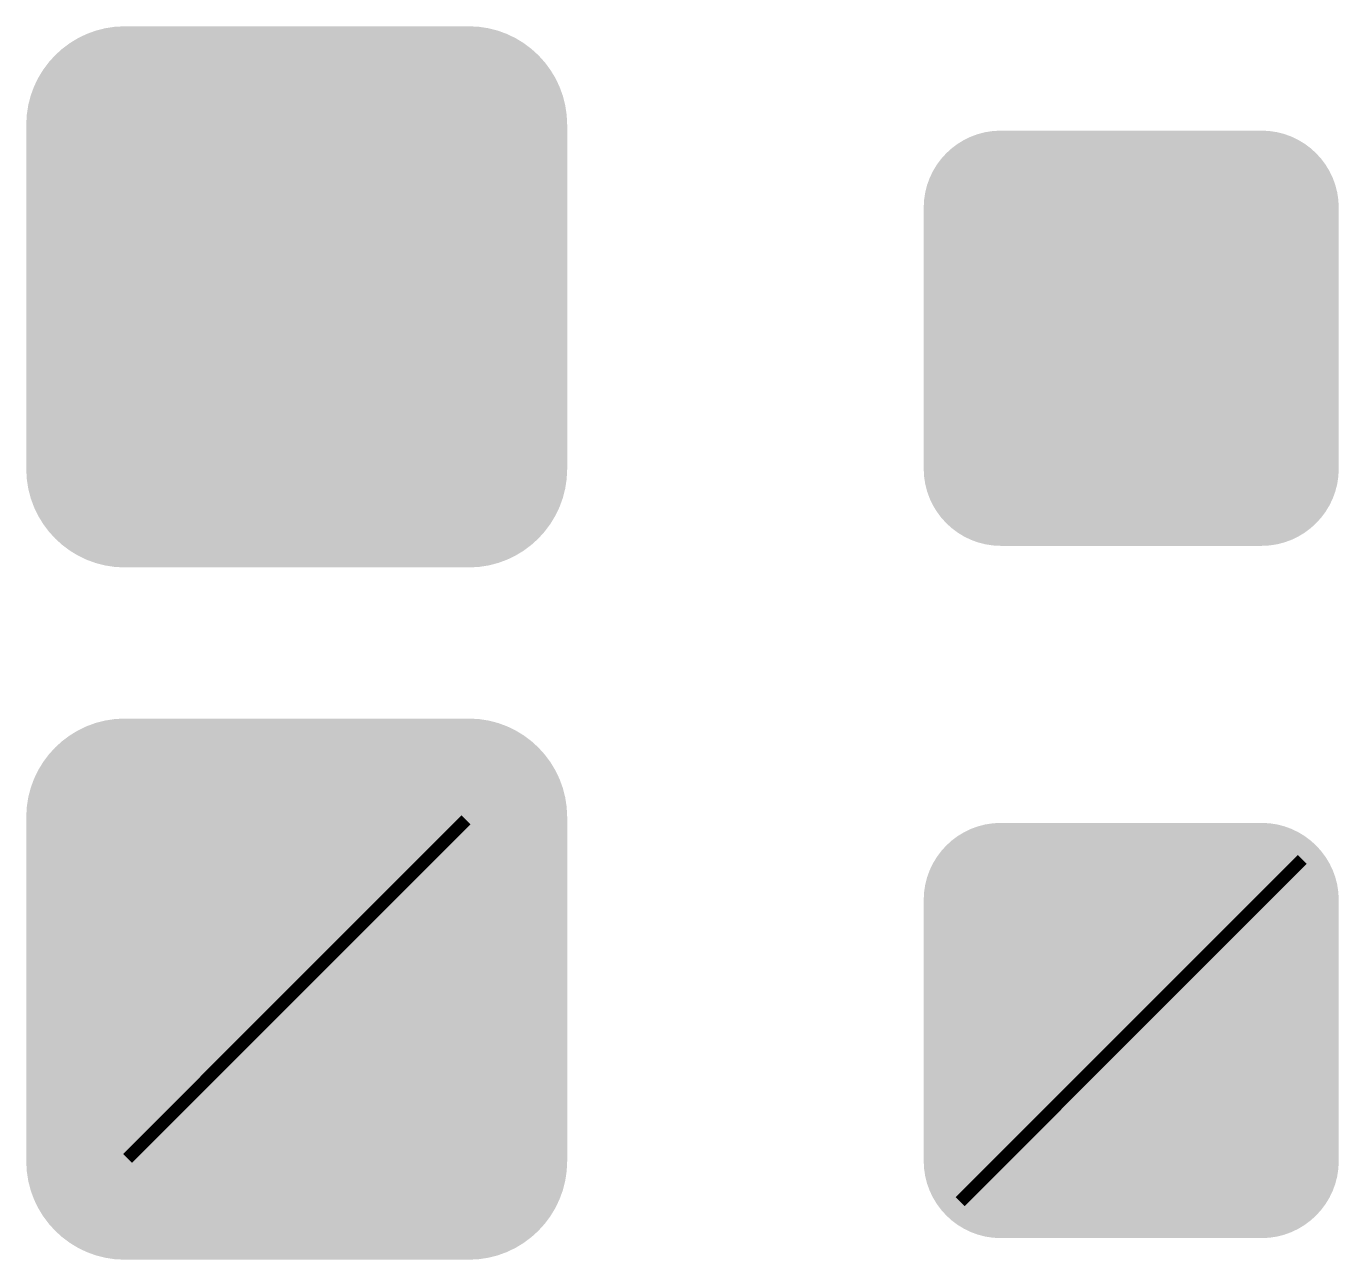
# Model space of a CAD drawing. Header units: millimetres. Extents: x 5277 to 6029, y 2052 to 2709.
# Drawn here: x 5328.73 to 5349.6, y 2623.63 to 2643.23 of the extents above; entities that cross this region are included whole.
import ezdxf

# ---------------------------------------------------------------- set-up
doc = ezdxf.new("R2010")
doc.units = ezdxf.units.MM
doc.layers.add('Culture', color=7, linetype='CONTINUOUS', true_color=0x000000)
doc.layers.add('Sport', color=7, linetype='CONTINUOUS', true_color=0x000000)

# ---------------------------------------------------------------- blocks, each defined once
blk = doc.blocks.new('602010202_рек_фз')
at = {"layer": 'Culture', "linetype": 'Continuous'}
h = blk.add_hatch(color=256, dxfattribs=at)
edge = h.paths.add_edge_path()
edge.add_spline(control_points=[(-0.266, -0.339), (-0.266, 0.523), (0.438, 1.227), (1.3, 1.227)], knot_values=[-1, -1, -1, -1, 0, 0, 0, 0], degree=3, periodic=0)
edge.add_line((1.3, 1.227), (6.769, 1.227))
edge.add_spline(control_points=[(6.769, 1.227), (7.632, 1.227), (8.333, 0.523), (8.333, -0.339)], knot_values=[-1, -1, -1, -1, 0, 0, 0, 0], degree=3, periodic=0)
edge.add_line((8.333, -0.339), (8.333, -5.806))
edge.add_spline(control_points=[(8.333, -5.806), (8.333, -6.669), (7.632, -7.372), (6.769, -7.372)], knot_values=[-1, -1, -1, -1, 0, 0, 0, 0], degree=3, periodic=0)
edge.add_line((6.769, -7.372), (1.3, -7.372))
edge.add_spline(control_points=[(1.3, -7.372), (0.438, -7.372), (-0.266, -6.669), (-0.266, -5.806)], knot_values=[-1, -1, -1, -1, 0, 0, 0, 0], degree=3, periodic=0)
edge.add_line((-0.266, -5.806), (-0.266, -0.339))
edge = h.paths.add_edge_path(flags=16)
edge.add_spline(control_points=[(0.047, -5.806), (0.047, -6.5), (0.606, -7.059), (1.3, -7.059)], knot_values=[-1, -1, -1, -1, 0, 0, 0, 0], degree=3, periodic=0)
edge.add_line((1.3, -7.059), (6.769, -7.059))
edge.add_spline(control_points=[(6.769, -7.059), (7.463, -7.059), (8.022, -6.5), (8.022, -5.806)], knot_values=[-1, -1, -1, -1, 0, 0, 0, 0], degree=3, periodic=0)
edge.add_line((8.022, -5.806), (8.022, -0.339))
edge.add_spline(control_points=[(8.022, -0.339), (8.022, 0.355), (7.463, 0.914), (6.769, 0.914)], knot_values=[-1, -1, -1, -1, 0, 0, 0, 0], degree=3, periodic=0)
edge.add_line((6.769, 0.914), (1.3, 0.914))
edge.add_spline(control_points=[(1.3, 0.914), (0.606, 0.914), (0.047, 0.355), (0.047, -0.339)], knot_values=[-1, -1, -1, -1, 0, 0, 0, 0], degree=3, periodic=0)
edge.add_line((0.047, -0.339), (0.047, -5.806))
at = {"layer": 'Culture', "linetype": 'Continuous', "true_color": 0xffff00}
h = blk.add_hatch(color=2, dxfattribs=at)
edge = h.paths.add_edge_path()
edge.add_spline(control_points=[(0.047, -5.806), (0.047, -6.5), (0.606, -7.059), (1.3, -7.059)], knot_values=[-1, -1, -1, -1, 0, 0, 0, 0], degree=3, periodic=0)
edge.add_line((1.3, -7.059), (6.769, -7.059))
edge.add_spline(control_points=[(6.769, -7.059), (7.463, -7.059), (8.022, -6.5), (8.022, -5.806)], knot_values=[-1, -1, -1, -1, 0, 0, 0, 0], degree=3, periodic=0)
edge.add_line((8.022, -5.806), (8.022, -0.339))
edge.add_spline(control_points=[(8.022, -0.339), (8.022, 0.355), (7.463, 0.914), (6.769, 0.914)], knot_values=[-1, -1, -1, -1, 0, 0, 0, 0], degree=3, periodic=0)
edge.add_line((6.769, 0.914), (1.3, 0.914))
edge.add_spline(control_points=[(1.3, 0.914), (0.606, 0.914), (0.047, 0.355), (0.047, -0.339)], knot_values=[-1, -1, -1, -1, 0, 0, 0, 0], degree=3, periodic=0)
edge.add_line((0.047, -0.339), (0.047, -5.806))
at = {"layer": 'Culture', "linetype": 'Continuous'}
h = blk.add_hatch(color=256, dxfattribs=at)
edge = h.paths.add_edge_path()
edge.add_line((0.252, -0.679), (0.252, -5.464))
edge.add_spline(control_points=[(0.252, -5.464), (0.252, -6.23), (0.877, -6.854), (1.642, -6.854)], knot_values=[0, 0, 0, 0, 1, 1, 1, 1], degree=3, periodic=0)
edge.add_line((1.642, -6.854), (6.427, -6.854))
edge.add_spline(control_points=[(6.427, -6.854), (7.193, -6.854), (7.815, -6.23), (7.815, -5.464)], knot_values=[0, 0, 0, 0, 1, 1, 1, 1], degree=3, periodic=0)
edge.add_line((7.815, -5.464), (7.815, -0.679))
edge.add_spline(control_points=[(7.815, -0.679), (7.815, 0.086), (7.193, 0.709), (6.427, 0.709)], knot_values=[0, 0, 0, 0, 1, 1, 1, 1], degree=3, periodic=0)
edge.add_line((6.427, 0.709), (1.642, 0.709))
edge.add_spline(control_points=[(1.642, 0.709), (0.877, 0.709), (0.252, 0.086), (0.252, -0.679)], knot_values=[0, 0, 0, 0, 1, 1, 1, 1], degree=3, periodic=0)
edge = h.paths.add_edge_path(flags=16)
edge.add_line((0.565, -0.679), (0.565, -5.464))
edge.add_spline(control_points=[(0.565, -5.464), (0.565, -6.06), (1.046, -6.541), (1.642, -6.541)], knot_values=[-1, -1, -1, -1, 0, 0, 0, 0], degree=3, periodic=0)
edge.add_line((1.642, -6.541), (6.427, -6.541))
edge.add_spline(control_points=[(6.427, -6.541), (7.024, -6.541), (7.502, -6.06), (7.502, -5.464)], knot_values=[-1, -1, -1, -1, 0, 0, 0, 0], degree=3, periodic=0)
edge.add_line((7.502, -5.464), (7.502, -0.679))
edge.add_spline(control_points=[(7.502, -0.679), (7.502, -0.083), (7.024, 0.396), (6.427, 0.396)], knot_values=[-1, -1, -1, -1, 0, 0, 0, 0], degree=3, periodic=0)
edge.add_line((6.427, 0.396), (1.642, 0.396))
edge.add_spline(control_points=[(1.642, 0.396), (1.046, 0.396), (0.565, -0.083), (0.565, -0.679)], knot_values=[-1, -1, -1, -1, 0, 0, 0, 0], degree=3, periodic=0)
h = blk.add_hatch(color=256, dxfattribs=at)
edge = h.paths.add_edge_path()
edge.add_line((0.77, -1.021), (0.77, -5.124))
edge.add_spline(control_points=[(0.77, -5.124), (0.77, -5.792), (1.314, -6.336), (1.982, -6.336)], knot_values=[0, 0, 0, 0, 1, 1, 1, 1], degree=3, periodic=0)
edge.add_line((1.982, -6.336), (6.085, -6.336))
edge.add_spline(control_points=[(6.085, -6.336), (6.753, -6.336), (7.297, -5.792), (7.297, -5.124)], knot_values=[0, 0, 0, 0, 1, 1, 1, 1], degree=3, periodic=0)
edge.add_line((7.297, -5.124), (7.297, -1.021))
edge.add_spline(control_points=[(7.297, -1.021), (7.297, -0.353), (6.753, 0.191), (6.085, 0.191)], knot_values=[0, 0, 0, 0, 1, 1, 1, 1], degree=3, periodic=0)
edge.add_line((6.085, 0.191), (1.982, 0.191))
edge.add_spline(control_points=[(1.982, 0.191), (1.314, 0.191), (0.77, -0.353), (0.77, -1.021)], knot_values=[0, 0, 0, 0, 1, 1, 1, 1], degree=3, periodic=0)
edge = h.paths.add_edge_path(flags=16)
edge.add_line((1.081, -1.021), (1.081, -5.124))
edge.add_spline(control_points=[(1.081, -5.124), (1.081, -5.624), (1.482, -6.025), (1.982, -6.025)], knot_values=[-1, -1, -1, -1, 0, 0, 0, 0], degree=3, periodic=0)
edge.add_line((1.982, -6.025), (6.085, -6.025))
edge.add_spline(control_points=[(6.085, -6.025), (6.585, -6.025), (6.986, -5.624), (6.986, -5.124)], knot_values=[-1, -1, -1, -1, 0, 0, 0, 0], degree=3, periodic=0)
edge.add_line((6.986, -5.124), (6.986, -1.021))
edge.add_spline(control_points=[(6.986, -1.021), (6.986, -0.521), (6.585, -0.12), (6.085, -0.12)], knot_values=[-1, -1, -1, -1, 0, 0, 0, 0], degree=3, periodic=0)
edge.add_line((6.085, -0.12), (1.982, -0.12))
edge.add_spline(control_points=[(1.982, -0.12), (1.482, -0.12), (1.081, -0.521), (1.081, -1.021)], knot_values=[-1, -1, -1, -1, 0, 0, 0, 0], degree=3, periodic=0)
h = blk.add_hatch(color=256, dxfattribs=at)
h.paths.add_polyline_path([(1.829, -1.125), (1.998, -0.955), (2.405, -0.786), (2.642, -0.786), (2.879, -0.786), (3.286, -0.955), (3.455, -1.125), (3.625, -1.295), (3.794, -1.701), (3.794, -1.938), (3.794, -2.175), (3.625, -2.582), (3.455, -2.751), (3.286, -2.921), (2.879, -3.091), (2.642, -3.091), (2.591, -3.091), (2.485, -3.08), (2.431, -3.069), (2.766, -3.521), (2.817, -3.382), (3.014, -3.244), (3.16, -3.244), (4.677, -3.244), (4.753, -3.244), (4.886, -3.293), (4.943, -3.342), (5, -3.391), (5.071, -3.514), (5.085, -3.586), (5.567, -3.069), (5.512, -3.08), (5.406, -3.091), (5.355, -3.091), (5.118, -3.091), (4.711, -2.921), (4.542, -2.751), (4.372, -2.582), (4.203, -2.175), (4.203, -1.938), (4.203, -1.701), (4.372, -1.295), (4.542, -1.125), (4.711, -0.955), (5.118, -0.786), (5.355, -0.786), (5.592, -0.786), (5.999, -0.955), (6.168, -1.125), (6.338, -1.295), (6.507, -1.701), (6.507, -1.938), (6.507, -2.124), (6.387, -2.474), (6.267, -2.638), (5.093, -3.958), (5.093, -3.98), (5.785, -3.98), (5.785, -3.827), (6.238, -3.827), (6.238, -4.914), (5.785, -4.914), (5.785, -4.71), (5.093, -4.71), (5.093, -5.184), (5.093, -5.268), (5.031, -5.412), (4.969, -5.472), (4.907, -5.532), (4.761, -5.592), (4.677, -5.592), (3.16, -5.592), (3.076, -5.592), (2.93, -5.532), (2.868, -5.472), (2.806, -5.412), (2.744, -5.268), (2.744, -5.184), (2.744, -3.973), (1.73, -2.638), (1.61, -2.474), (1.49, -2.124), (1.49, -1.938), (1.49, -1.701), (1.659, -1.295)])
h.paths.add_polyline_path([(5.953, -1.344), (5.829, -1.222), (5.53, -1.1), (5.355, -1.1), (5.18, -1.1), (4.881, -1.222), (4.757, -1.344), (4.633, -1.466), (4.509, -1.763), (4.509, -1.938), (4.509, -2.113), (4.633, -2.412), (4.757, -2.536), (4.881, -2.66), (5.18, -2.784), (5.355, -2.784), (5.53, -2.784), (5.829, -2.66), (5.953, -2.536), (6.077, -2.412), (6.201, -2.113), (6.201, -1.938), (6.201, -1.763), (6.077, -1.466)], flags=16)
h.paths.add_polyline_path([(3.24, -1.344), (3.116, -1.222), (2.817, -1.1), (2.642, -1.1), (2.467, -1.1), (2.168, -1.222), (2.044, -1.344), (1.92, -1.466), (1.796, -1.763), (1.796, -1.938), (1.796, -2.113), (1.92, -2.412), (2.044, -2.536), (2.168, -2.66), (2.467, -2.784), (2.642, -2.784), (2.817, -2.784), (3.116, -2.66), (3.24, -2.536), (3.364, -2.412), (3.488, -2.113), (3.488, -1.938), (3.488, -1.763), (3.364, -1.466)], flags=16)
blk = doc.blocks.new('602010202_ликв_фз')
at = {"layer": 'Culture', "linetype": 'Continuous'}
h = blk.add_hatch(color=256, dxfattribs=at)
edge = h.paths.add_edge_path()
edge.add_spline(control_points=[(-0.266, -0.339), (-0.266, 0.523), (0.438, 1.227), (1.3, 1.227)], knot_values=[-1, -1, -1, -1, 0, 0, 0, 0], degree=3, periodic=0)
edge.add_line((1.3, 1.227), (6.769, 1.227))
edge.add_spline(control_points=[(6.769, 1.227), (7.632, 1.227), (8.333, 0.523), (8.333, -0.339)], knot_values=[-1, -1, -1, -1, 0, 0, 0, 0], degree=3, periodic=0)
edge.add_line((8.333, -0.339), (8.333, -5.806))
edge.add_spline(control_points=[(8.333, -5.806), (8.333, -6.669), (7.632, -7.372), (6.769, -7.372)], knot_values=[-1, -1, -1, -1, 0, 0, 0, 0], degree=3, periodic=0)
edge.add_line((6.769, -7.372), (1.3, -7.372))
edge.add_spline(control_points=[(1.3, -7.372), (0.438, -7.372), (-0.266, -6.669), (-0.266, -5.806)], knot_values=[-1, -1, -1, -1, 0, 0, 0, 0], degree=3, periodic=0)
edge.add_line((-0.266, -5.806), (-0.266, -0.339))
edge = h.paths.add_edge_path(flags=16)
edge.add_spline(control_points=[(0.047, -5.806), (0.047, -6.5), (0.606, -7.059), (1.3, -7.059)], knot_values=[-1, -1, -1, -1, 0, 0, 0, 0], degree=3, periodic=0)
edge.add_line((1.3, -7.059), (6.769, -7.059))
edge.add_spline(control_points=[(6.769, -7.059), (7.463, -7.059), (8.022, -6.5), (8.022, -5.806)], knot_values=[-1, -1, -1, -1, 0, 0, 0, 0], degree=3, periodic=0)
edge.add_line((8.022, -5.806), (8.022, -0.339))
edge.add_spline(control_points=[(8.022, -0.339), (8.022, 0.355), (7.463, 0.914), (6.769, 0.914)], knot_values=[-1, -1, -1, -1, 0, 0, 0, 0], degree=3, periodic=0)
edge.add_line((6.769, 0.914), (1.3, 0.914))
edge.add_spline(control_points=[(1.3, 0.914), (0.606, 0.914), (0.047, 0.355), (0.047, -0.339)], knot_values=[-1, -1, -1, -1, 0, 0, 0, 0], degree=3, periodic=0)
edge.add_line((0.047, -0.339), (0.047, -5.806))
at = {"layer": 'Culture', "linetype": 'Continuous', "true_color": 0xffffff}
h = blk.add_hatch(color=7, dxfattribs=at)
edge = h.paths.add_edge_path()
edge.add_spline(control_points=[(0.047, -5.806), (0.047, -6.5), (0.606, -7.059), (1.3, -7.059)], knot_values=[-1, -1, -1, -1, 0, 0, 0, 0], degree=3, periodic=0)
edge.add_line((1.3, -7.059), (6.769, -7.059))
edge.add_spline(control_points=[(6.769, -7.059), (7.463, -7.059), (8.022, -6.5), (8.022, -5.806)], knot_values=[-1, -1, -1, -1, 0, 0, 0, 0], degree=3, periodic=0)
edge.add_line((8.022, -5.806), (8.022, -0.339))
edge.add_spline(control_points=[(8.022, -0.339), (8.022, 0.355), (7.463, 0.914), (6.769, 0.914)], knot_values=[-1, -1, -1, -1, 0, 0, 0, 0], degree=3, periodic=0)
edge.add_line((6.769, 0.914), (1.3, 0.914))
edge.add_spline(control_points=[(1.3, 0.914), (0.606, 0.914), (0.047, 0.355), (0.047, -0.339)], knot_values=[-1, -1, -1, -1, 0, 0, 0, 0], degree=3, periodic=0)
edge.add_line((0.047, -0.339), (0.047, -5.806))
at = {"layer": 'Culture', "linetype": 'Continuous'}
h = blk.add_hatch(color=256, dxfattribs=at)
edge = h.paths.add_edge_path()
edge.add_line((0.252, -0.679), (0.252, -5.464))
edge.add_spline(control_points=[(0.252, -5.464), (0.252, -6.23), (0.877, -6.854), (1.642, -6.854)], knot_values=[0, 0, 0, 0, 1, 1, 1, 1], degree=3, periodic=0)
edge.add_line((1.642, -6.854), (6.427, -6.854))
edge.add_spline(control_points=[(6.427, -6.854), (7.193, -6.854), (7.815, -6.23), (7.815, -5.464)], knot_values=[0, 0, 0, 0, 1, 1, 1, 1], degree=3, periodic=0)
edge.add_line((7.815, -5.464), (7.815, -0.679))
edge.add_spline(control_points=[(7.815, -0.679), (7.815, 0.086), (7.193, 0.709), (6.427, 0.709)], knot_values=[0, 0, 0, 0, 1, 1, 1, 1], degree=3, periodic=0)
edge.add_line((6.427, 0.709), (1.642, 0.709))
edge.add_spline(control_points=[(1.642, 0.709), (0.877, 0.709), (0.252, 0.086), (0.252, -0.679)], knot_values=[0, 0, 0, 0, 1, 1, 1, 1], degree=3, periodic=0)
edge = h.paths.add_edge_path(flags=16)
edge.add_line((0.565, -0.679), (0.565, -5.464))
edge.add_spline(control_points=[(0.565, -5.464), (0.565, -6.06), (1.046, -6.541), (1.642, -6.541)], knot_values=[-1, -1, -1, -1, 0, 0, 0, 0], degree=3, periodic=0)
edge.add_line((1.642, -6.541), (6.427, -6.541))
edge.add_spline(control_points=[(6.427, -6.541), (7.024, -6.541), (7.502, -6.06), (7.502, -5.464)], knot_values=[-1, -1, -1, -1, 0, 0, 0, 0], degree=3, periodic=0)
edge.add_line((7.502, -5.464), (7.502, -0.679))
edge.add_spline(control_points=[(7.502, -0.679), (7.502, -0.083), (7.024, 0.396), (6.427, 0.396)], knot_values=[-1, -1, -1, -1, 0, 0, 0, 0], degree=3, periodic=0)
edge.add_line((6.427, 0.396), (1.642, 0.396))
edge.add_spline(control_points=[(1.642, 0.396), (1.046, 0.396), (0.565, -0.083), (0.565, -0.679)], knot_values=[-1, -1, -1, -1, 0, 0, 0, 0], degree=3, periodic=0)
h = blk.add_hatch(color=256, dxfattribs=at)
edge = h.paths.add_edge_path()
edge.add_line((0.77, -1.021), (0.77, -5.124))
edge.add_spline(control_points=[(0.77, -5.124), (0.77, -5.792), (1.314, -6.336), (1.982, -6.336)], knot_values=[0, 0, 0, 0, 1, 1, 1, 1], degree=3, periodic=0)
edge.add_line((1.982, -6.336), (6.085, -6.336))
edge.add_spline(control_points=[(6.085, -6.336), (6.753, -6.336), (7.297, -5.792), (7.297, -5.124)], knot_values=[0, 0, 0, 0, 1, 1, 1, 1], degree=3, periodic=0)
edge.add_line((7.297, -5.124), (7.297, -1.021))
edge.add_spline(control_points=[(7.297, -1.021), (7.297, -0.353), (6.753, 0.191), (6.085, 0.191)], knot_values=[0, 0, 0, 0, 1, 1, 1, 1], degree=3, periodic=0)
edge.add_line((6.085, 0.191), (1.982, 0.191))
edge.add_spline(control_points=[(1.982, 0.191), (1.314, 0.191), (0.77, -0.353), (0.77, -1.021)], knot_values=[0, 0, 0, 0, 1, 1, 1, 1], degree=3, periodic=0)
edge = h.paths.add_edge_path(flags=16)
edge.add_line((1.081, -1.021), (1.081, -5.124))
edge.add_spline(control_points=[(1.081, -5.124), (1.081, -5.624), (1.482, -6.025), (1.982, -6.025)], knot_values=[-1, -1, -1, -1, 0, 0, 0, 0], degree=3, periodic=0)
edge.add_line((1.982, -6.025), (6.085, -6.025))
edge.add_spline(control_points=[(6.085, -6.025), (6.585, -6.025), (6.986, -5.624), (6.986, -5.124)], knot_values=[-1, -1, -1, -1, 0, 0, 0, 0], degree=3, periodic=0)
edge.add_line((6.986, -5.124), (6.986, -1.021))
edge.add_spline(control_points=[(6.986, -1.021), (6.986, -0.521), (6.585, -0.12), (6.085, -0.12)], knot_values=[-1, -1, -1, -1, 0, 0, 0, 0], degree=3, periodic=0)
edge.add_line((6.085, -0.12), (1.982, -0.12))
edge.add_spline(control_points=[(1.982, -0.12), (1.482, -0.12), (1.081, -0.521), (1.081, -1.021)], knot_values=[-1, -1, -1, -1, 0, 0, 0, 0], degree=3, periodic=0)
h = blk.add_hatch(color=256, dxfattribs=at)
h.paths.add_polyline_path([(1.829, -1.125), (1.998, -0.955), (2.405, -0.786), (2.642, -0.786), (2.879, -0.786), (3.286, -0.955), (3.455, -1.125), (3.625, -1.295), (3.794, -1.701), (3.794, -1.938), (3.794, -2.175), (3.625, -2.582), (3.455, -2.751), (3.286, -2.921), (2.879, -3.091), (2.642, -3.091), (2.591, -3.091), (2.485, -3.08), (2.431, -3.069), (2.766, -3.521), (2.817, -3.382), (3.014, -3.244), (3.16, -3.244), (4.677, -3.244), (4.753, -3.244), (4.886, -3.293), (4.943, -3.342), (5, -3.391), (5.071, -3.514), (5.085, -3.586), (5.567, -3.069), (5.512, -3.08), (5.406, -3.091), (5.355, -3.091), (5.118, -3.091), (4.711, -2.921), (4.542, -2.751), (4.372, -2.582), (4.203, -2.175), (4.203, -1.938), (4.203, -1.701), (4.372, -1.295), (4.542, -1.125), (4.711, -0.955), (5.118, -0.786), (5.355, -0.786), (5.592, -0.786), (5.999, -0.955), (6.168, -1.125), (6.338, -1.295), (6.507, -1.701), (6.507, -1.938), (6.507, -2.124), (6.387, -2.474), (6.267, -2.638), (5.093, -3.958), (5.093, -3.98), (5.785, -3.98), (5.785, -3.827), (6.238, -3.827), (6.238, -4.914), (5.785, -4.914), (5.785, -4.71), (5.093, -4.71), (5.093, -5.184), (5.093, -5.268), (5.031, -5.412), (4.969, -5.472), (4.907, -5.532), (4.761, -5.592), (4.677, -5.592), (3.16, -5.592), (3.076, -5.592), (2.93, -5.532), (2.868, -5.472), (2.806, -5.412), (2.744, -5.268), (2.744, -5.184), (2.744, -3.973), (1.73, -2.638), (1.61, -2.474), (1.49, -2.124), (1.49, -1.938), (1.49, -1.701), (1.659, -1.295)])
h.paths.add_polyline_path([(5.953, -1.344), (5.829, -1.222), (5.53, -1.1), (5.355, -1.1), (5.18, -1.1), (4.881, -1.222), (4.757, -1.344), (4.633, -1.466), (4.509, -1.763), (4.509, -1.938), (4.509, -2.113), (4.633, -2.412), (4.757, -2.536), (4.881, -2.66), (5.18, -2.784), (5.355, -2.784), (5.53, -2.784), (5.829, -2.66), (5.953, -2.536), (6.077, -2.412), (6.201, -2.113), (6.201, -1.938), (6.201, -1.763), (6.077, -1.466)], flags=16)
h.paths.add_polyline_path([(3.24, -1.344), (3.116, -1.222), (2.817, -1.1), (2.642, -1.1), (2.467, -1.1), (2.168, -1.222), (2.044, -1.344), (1.92, -1.466), (1.796, -1.763), (1.796, -1.938), (1.796, -2.113), (1.92, -2.412), (2.044, -2.536), (2.168, -2.66), (2.467, -2.784), (2.642, -2.784), (2.817, -2.784), (3.116, -2.66), (3.24, -2.536), (3.364, -2.412), (3.488, -2.113), (3.488, -1.938), (3.488, -1.763), (3.364, -1.466)], flags=16)
at = {"layer": 'Culture', "color": 1, "linetype": 'Continuous', "true_color": 0xff0000, "const_width": 0.2}
blk.add_lwpolyline([(1.344, -5.762), (6.723, -0.383)], dxfattribs=at)
blk = doc.blocks.new('602010302_рек_мз')
at = {"layer": 'Sport', "linetype": 'Continuous'}
h = blk.add_hatch(color=256, dxfattribs=at)
edge = h.paths.add_edge_path()
edge.add_spline(control_points=[(0, 0.344), (0, 1.019), (0.55, 1.569), (1.225, 1.569)], knot_values=[-1, -1, -1, -1, 0, 0, 0, 0], degree=3, periodic=0)
edge.add_line((1.225, 1.569), (5.372, 1.569))
edge.add_spline(control_points=[(5.372, 1.569), (6.047, 1.569), (6.598, 1.019), (6.598, 0.344)], knot_values=[-1, -1, -1, -1, 0, 0, 0, 0], degree=3, periodic=0)
edge.add_line((6.598, 0.344), (6.598, -3.803))
edge.add_spline(control_points=[(6.598, -3.803), (6.598, -4.478), (6.047, -5.029), (5.372, -5.029)], knot_values=[-1, -1, -1, -1, 0, 0, 0, 0], degree=3, periodic=0)
edge.add_line((5.372, -5.029), (1.225, -5.029))
edge.add_spline(control_points=[(1.225, -5.029), (0.55, -5.029), (0, -4.478), (0, -3.803)], knot_values=[-1, -1, -1, -1, 0, 0, 0, 0], degree=3, periodic=0)
edge.add_line((0, -3.803), (0, 0.344))
edge = h.paths.add_edge_path(flags=16)
edge.add_spline(control_points=[(0.313, -3.803), (0.313, -4.308), (0.72, -4.716), (1.225, -4.716)], knot_values=[-1, -1, -1, -1, 0, 0, 0, 0], degree=3, periodic=0)
edge.add_line((1.225, -4.716), (5.372, -4.716))
edge.add_spline(control_points=[(5.372, -4.716), (5.878, -4.716), (6.285, -4.308), (6.285, -3.803)], knot_values=[-1, -1, -1, -1, 0, 0, 0, 0], degree=3, periodic=0)
edge.add_line((6.285, -3.803), (6.285, 0.344))
edge.add_spline(control_points=[(6.285, 0.344), (6.285, 0.849), (5.878, 1.256), (5.372, 1.256)], knot_values=[-1, -1, -1, -1, 0, 0, 0, 0], degree=3, periodic=0)
edge.add_line((5.372, 1.256), (1.225, 1.256))
edge.add_spline(control_points=[(1.225, 1.256), (0.72, 1.256), (0.313, 0.849), (0.313, 0.344)], knot_values=[-1, -1, -1, -1, 0, 0, 0, 0], degree=3, periodic=0)
edge.add_line((0.313, 0.344), (0.313, -3.803))
at = {"layer": 'Sport', "linetype": 'Continuous', "true_color": 0xffff00}
h = blk.add_hatch(color=2, dxfattribs=at)
edge = h.paths.add_edge_path()
edge.add_line((0.313, 0.344), (0.313, -3.803))
edge.add_spline(control_points=[(0.313, -3.803), (0.313, -4.308), (0.72, -4.716), (1.225, -4.716)], knot_values=[-1, -1, -1, -1, 0, 0, 0, 0], degree=3, periodic=0)
edge.add_line((1.225, -4.716), (5.372, -4.716))
edge.add_spline(control_points=[(5.372, -4.716), (5.878, -4.716), (6.285, -4.308), (6.285, -3.803)], knot_values=[-1, -1, -1, -1, 0, 0, 0, 0], degree=3, periodic=0)
edge.add_line((6.285, -3.803), (6.285, 0.344))
edge.add_spline(control_points=[(6.285, 0.344), (6.285, 0.849), (5.878, 1.256), (5.372, 1.256)], knot_values=[-1, -1, -1, -1, 0, 0, 0, 0], degree=3, periodic=0)
edge.add_line((5.372, 1.256), (1.225, 1.256))
edge.add_spline(control_points=[(1.225, 1.256), (0.72, 1.256), (0.313, 0.849), (0.313, 0.344)], knot_values=[-1, -1, -1, -1, 0, 0, 0, 0], degree=3, periodic=0)
at = {"layer": 'Sport', "linetype": 'Continuous'}
h = blk.add_hatch(color=256, dxfattribs=at)
h.paths.add_polyline_path([(2.127, -3.436), (2.122, -3.436), (2.032, -3.428), (1.948, -3.419), (1.743, -3.389), (1.373, -3.248), (1.207, -3.139), (1.073, -3.052), (0.851, -2.844), (0.764, -2.724), (0.596, -2.499), (0.428, -2.003), (0.428, -1.731), (0.428, -1.652), (0.439, -1.515), (0.45, -1.456), (0.487, -1.246), (0.66, -0.863), (0.798, -0.69), (0.935, -0.518), (1.278, -0.258), (1.482, -0.171), (1.611, -0.115), (1.897, -0.042), (2.055, -0.025), (2.08, -0.023), (2.703, -0.02), (3.3, -0.02), (3.897, -0.02), (4.52, -0.023), (4.545, -0.025), (4.604, -0.031), (4.745, -0.056), (4.826, -0.076), (5.196, -0.166), (5.752, -0.567), (5.937, -0.878), (6.055, -1.072), (6.172, -1.498), (6.172, -1.731), (6.172, -1.891), (6.116, -2.191), (6.06, -2.331), (5.959, -2.586), (5.628, -2.99), (5.398, -3.139), (5.23, -3.248), (4.851, -3.389), (4.641, -3.419), (4.576, -3.428), (3.92, -3.436), (3.328, -3.436), (2.963, -3.436)])
h.paths.add_polyline_path([(4.484, -3.206), (4.59, -3.198), (4.798, -3.156), (4.899, -3.122), (5.132, -3.046), (5.51, -2.777), (5.656, -2.584), (5.701, -2.522), (5.774, -2.401), (5.802, -2.342), (5.872, -2.199), (5.942, -1.894), (5.942, -1.731), (5.942, -1.692), (5.937, -1.574), (5.903, -1.372), (5.875, -1.288), (5.855, -1.232), (5.794, -1.1), (5.752, -1.024), (5.665, -0.872), (5.43, -0.621), (5.283, -0.522), (5.136, -0.422), (4.809, -0.295), (4.63, -0.267), (4.571, -0.258), (3.923, -0.25), (3.334, -0.25), (2.7, -0.25), (2.4, -0.25), (2.063, -0.255), (2.027, -0.261), (1.83, -0.283), (1.471, -0.417), (1.308, -0.527), (1.146, -0.638), (0.896, -0.92), (0.809, -1.091), (0.733, -1.243), (0.658, -1.563), (0.658, -1.731), (0.658, -1.762), (0.663, -1.854), (0.669, -1.916), (0.686, -2.062), (0.781, -2.334), (0.86, -2.46), (0.941, -2.598), (1.157, -2.828), (1.292, -2.92), (1.426, -3.013), (1.721, -3.139), (1.881, -3.173), (1.942, -3.187), (2.069, -3.203), (2.133, -3.206), (2.986, -3.206)], flags=16)
h.paths.add_polyline_path([(2.189, -2.875), (2.029, -2.867), (1.732, -2.779), (1.595, -2.699), (1.457, -2.619), (1.241, -2.41), (1.163, -2.281), (1.084, -2.146), (1.005, -1.868), (1.005, -1.725), (1.005, -1.638), (1.034, -1.47), (1.062, -1.389), (1.104, -1.265), (1.244, -1.044), (1.342, -0.945), (1.51, -0.78), (1.928, -0.598), (2.178, -0.581), (2.181, -0.581), (2.219, -0.581), (2.254, -0.581), (2.289, -0.581), (2.379, -0.581), (2.433, -0.581), (2.488, -0.581), (2.61, -0.579), (2.677, -0.578), (2.745, -0.577), (2.896, -0.575), (2.98, -0.575), (3.064, -0.575), (3.224, -0.575), (3.3, -0.575), (3.376, -0.575), (3.536, -0.575), (3.62, -0.575), (3.704, -0.575), (3.855, -0.577), (3.923, -0.578), (3.99, -0.579), (4.112, -0.581), (4.167, -0.581), (4.221, -0.581), (4.311, -0.581), (4.346, -0.581), (4.381, -0.581), (4.419, -0.581), (4.422, -0.581), (4.672, -0.598), (5.09, -0.78), (5.258, -0.945), (5.395, -1.083), (5.558, -1.411), (5.583, -1.602), (5.586, -1.616), (5.589, -1.68), (5.589, -1.731), (5.589, -1.779), (5.586, -1.84), (5.583, -1.854), (5.552, -2.084), (5.336, -2.457), (5.151, -2.6), (5.014, -2.704), (4.722, -2.833), (4.568, -2.858), (4.509, -2.867), (3.886, -2.875), (3.322, -2.875), (2.913, -2.875)], flags=0)
h.paths.add_polyline_path([(4.467, -2.645), (4.588, -2.628), (4.806, -2.553), (4.904, -2.494), (4.958, -2.463), (5.056, -2.387), (5.101, -2.342), (5.21, -2.233), (5.339, -1.983), (5.359, -1.843), (5.362, -1.832), (5.365, -1.776), (5.365, -1.731), (5.365, -1.689), (5.362, -1.633), (5.359, -1.619), (5.336, -1.473), (5.207, -1.22), (5.101, -1.114), (4.966, -0.979), (4.624, -0.828), (4.416, -0.811), (4.414, -0.811), (4.395, -0.811), (4.38, -0.811), (4.365, -0.811), (4.322, -0.809), (4.296, -0.808), (4.269, -0.807), (4.206, -0.805), (4.17, -0.805), (4.133, -0.805), (4.043, -0.805), (3.99, -0.805), (3.937, -0.805), (3.825, -0.805), (3.766, -0.805), (3.272, -0.805), (2.167, -0.805), (2.122, -0.816), (2.015, -0.833), (1.836, -0.887), (1.763, -0.923), (1.625, -0.99), (1.415, -1.189), (1.342, -1.321), (1.306, -1.389), (1.255, -1.537), (1.241, -1.619), (1.238, -1.633), (1.235, -1.686), (1.235, -1.725), (1.235, -1.767), (1.238, -1.823), (1.241, -1.837), (1.264, -1.983), (1.393, -2.236), (1.499, -2.342), (1.597, -2.441), (1.847, -2.578), (1.998, -2.617), (2.032, -2.626), (2.13, -2.64), (2.195, -2.645), (2.205, -2.645), (2.214, -2.645), (2.224, -2.645), (2.25, -2.645), (2.265, -2.645), (2.28, -2.645), (2.32, -2.645), (2.343, -2.645), (2.367, -2.645), (2.421, -2.647), (2.45, -2.648), (2.48, -2.649), (2.543, -2.651), (2.576, -2.651), (2.61, -2.651), (2.686, -2.651), (2.728, -2.651), (2.77, -2.651), (2.854, -2.651), (2.896, -2.651), (3.317, -2.651), (3.875, -2.651), (4.45, -2.648)], flags=0)
blk = doc.blocks.new('602010302_ликв_мз')
at = {"layer": 'Sport', "linetype": 'Continuous'}
h = blk.add_hatch(color=256, dxfattribs=at)
edge = h.paths.add_edge_path()
edge.add_spline(control_points=[(0, 0.344), (0, 1.019), (0.55, 1.569), (1.225, 1.569)], knot_values=[-1, -1, -1, -1, 0, 0, 0, 0], degree=3, periodic=0)
edge.add_line((1.225, 1.569), (5.372, 1.569))
edge.add_spline(control_points=[(5.372, 1.569), (6.047, 1.569), (6.598, 1.019), (6.598, 0.344)], knot_values=[-1, -1, -1, -1, 0, 0, 0, 0], degree=3, periodic=0)
edge.add_line((6.598, 0.344), (6.598, -3.803))
edge.add_spline(control_points=[(6.598, -3.803), (6.598, -4.478), (6.047, -5.029), (5.372, -5.029)], knot_values=[-1, -1, -1, -1, 0, 0, 0, 0], degree=3, periodic=0)
edge.add_line((5.372, -5.029), (1.225, -5.029))
edge.add_spline(control_points=[(1.225, -5.029), (0.55, -5.029), (0, -4.478), (0, -3.803)], knot_values=[-1, -1, -1, -1, 0, 0, 0, 0], degree=3, periodic=0)
edge.add_line((0, -3.803), (0, 0.344))
edge = h.paths.add_edge_path(flags=16)
edge.add_spline(control_points=[(0.313, -3.803), (0.313, -4.308), (0.72, -4.716), (1.225, -4.716)], knot_values=[-1, -1, -1, -1, 0, 0, 0, 0], degree=3, periodic=0)
edge.add_line((1.225, -4.716), (5.372, -4.716))
edge.add_spline(control_points=[(5.372, -4.716), (5.878, -4.716), (6.285, -4.308), (6.285, -3.803)], knot_values=[-1, -1, -1, -1, 0, 0, 0, 0], degree=3, periodic=0)
edge.add_line((6.285, -3.803), (6.285, 0.344))
edge.add_spline(control_points=[(6.285, 0.344), (6.285, 0.849), (5.878, 1.256), (5.372, 1.256)], knot_values=[-1, -1, -1, -1, 0, 0, 0, 0], degree=3, periodic=0)
edge.add_line((5.372, 1.256), (1.225, 1.256))
edge.add_spline(control_points=[(1.225, 1.256), (0.72, 1.256), (0.313, 0.849), (0.313, 0.344)], knot_values=[-1, -1, -1, -1, 0, 0, 0, 0], degree=3, periodic=0)
edge.add_line((0.313, 0.344), (0.313, -3.803))
at = {"layer": 'Sport', "linetype": 'Continuous', "true_color": 0xffffff}
h = blk.add_hatch(color=7, dxfattribs=at)
edge = h.paths.add_edge_path()
edge.add_line((0.313, 0.344), (0.313, -3.803))
edge.add_spline(control_points=[(0.313, -3.803), (0.313, -4.308), (0.72, -4.716), (1.225, -4.716)], knot_values=[-1, -1, -1, -1, 0, 0, 0, 0], degree=3, periodic=0)
edge.add_line((1.225, -4.716), (5.372, -4.716))
edge.add_spline(control_points=[(5.372, -4.716), (5.878, -4.716), (6.285, -4.308), (6.285, -3.803)], knot_values=[-1, -1, -1, -1, 0, 0, 0, 0], degree=3, periodic=0)
edge.add_line((6.285, -3.803), (6.285, 0.344))
edge.add_spline(control_points=[(6.285, 0.344), (6.285, 0.849), (5.878, 1.256), (5.372, 1.256)], knot_values=[-1, -1, -1, -1, 0, 0, 0, 0], degree=3, periodic=0)
edge.add_line((5.372, 1.256), (1.225, 1.256))
edge.add_spline(control_points=[(1.225, 1.256), (0.72, 1.256), (0.313, 0.849), (0.313, 0.344)], knot_values=[-1, -1, -1, -1, 0, 0, 0, 0], degree=3, periodic=0)
at = {"layer": 'Sport', "linetype": 'Continuous'}
h = blk.add_hatch(color=256, dxfattribs=at)
h.paths.add_polyline_path([(2.127, -3.436), (2.122, -3.436), (2.032, -3.428), (1.948, -3.419), (1.743, -3.389), (1.373, -3.248), (1.207, -3.139), (1.073, -3.052), (0.851, -2.844), (0.764, -2.724), (0.596, -2.499), (0.428, -2.003), (0.428, -1.731), (0.428, -1.652), (0.439, -1.515), (0.45, -1.456), (0.487, -1.246), (0.66, -0.863), (0.798, -0.69), (0.935, -0.518), (1.278, -0.258), (1.482, -0.171), (1.611, -0.115), (1.897, -0.042), (2.055, -0.025), (2.08, -0.023), (2.703, -0.02), (3.3, -0.02), (3.897, -0.02), (4.52, -0.023), (4.545, -0.025), (4.604, -0.031), (4.745, -0.056), (4.826, -0.076), (5.196, -0.166), (5.752, -0.567), (5.937, -0.878), (6.055, -1.072), (6.172, -1.498), (6.172, -1.731), (6.172, -1.891), (6.116, -2.191), (6.06, -2.331), (5.959, -2.586), (5.628, -2.99), (5.398, -3.139), (5.23, -3.248), (4.851, -3.389), (4.641, -3.419), (4.576, -3.428), (3.92, -3.436), (3.328, -3.436), (2.963, -3.436)])
h.paths.add_polyline_path([(4.484, -3.206), (4.59, -3.198), (4.798, -3.156), (4.899, -3.122), (5.132, -3.046), (5.51, -2.777), (5.656, -2.584), (5.701, -2.522), (5.774, -2.401), (5.802, -2.342), (5.872, -2.199), (5.942, -1.894), (5.942, -1.731), (5.942, -1.692), (5.937, -1.574), (5.903, -1.372), (5.875, -1.288), (5.855, -1.232), (5.794, -1.1), (5.752, -1.024), (5.665, -0.872), (5.43, -0.621), (5.283, -0.522), (5.136, -0.422), (4.809, -0.295), (4.63, -0.267), (4.571, -0.258), (3.923, -0.25), (3.334, -0.25), (2.7, -0.25), (2.4, -0.25), (2.063, -0.255), (2.027, -0.261), (1.83, -0.283), (1.471, -0.417), (1.308, -0.527), (1.146, -0.638), (0.896, -0.92), (0.809, -1.091), (0.733, -1.243), (0.658, -1.563), (0.658, -1.731), (0.658, -1.762), (0.663, -1.854), (0.669, -1.916), (0.686, -2.062), (0.781, -2.334), (0.86, -2.46), (0.941, -2.598), (1.157, -2.828), (1.292, -2.92), (1.426, -3.013), (1.721, -3.139), (1.881, -3.173), (1.942, -3.187), (2.069, -3.203), (2.133, -3.206), (2.986, -3.206)], flags=16)
h.paths.add_polyline_path([(2.189, -2.875), (2.029, -2.867), (1.732, -2.779), (1.595, -2.699), (1.457, -2.619), (1.241, -2.41), (1.163, -2.281), (1.084, -2.146), (1.005, -1.868), (1.005, -1.725), (1.005, -1.638), (1.034, -1.47), (1.062, -1.389), (1.104, -1.265), (1.244, -1.044), (1.342, -0.945), (1.51, -0.78), (1.928, -0.598), (2.178, -0.581), (2.181, -0.581), (2.219, -0.581), (2.254, -0.581), (2.289, -0.581), (2.379, -0.581), (2.433, -0.581), (2.488, -0.581), (2.61, -0.579), (2.677, -0.578), (2.745, -0.577), (2.896, -0.575), (2.98, -0.575), (3.064, -0.575), (3.224, -0.575), (3.3, -0.575), (3.376, -0.575), (3.536, -0.575), (3.62, -0.575), (3.704, -0.575), (3.855, -0.577), (3.923, -0.578), (3.99, -0.579), (4.112, -0.581), (4.167, -0.581), (4.221, -0.581), (4.311, -0.581), (4.346, -0.581), (4.381, -0.581), (4.419, -0.581), (4.422, -0.581), (4.672, -0.598), (5.09, -0.78), (5.258, -0.945), (5.395, -1.083), (5.558, -1.411), (5.583, -1.602), (5.586, -1.616), (5.589, -1.68), (5.589, -1.731), (5.589, -1.779), (5.586, -1.84), (5.583, -1.854), (5.552, -2.084), (5.336, -2.457), (5.151, -2.6), (5.014, -2.704), (4.722, -2.833), (4.568, -2.858), (4.509, -2.867), (3.886, -2.875), (3.322, -2.875), (2.913, -2.875)], flags=0)
h.paths.add_polyline_path([(4.467, -2.645), (4.588, -2.628), (4.806, -2.553), (4.904, -2.494), (4.958, -2.463), (5.056, -2.387), (5.101, -2.342), (5.21, -2.233), (5.339, -1.983), (5.359, -1.843), (5.362, -1.832), (5.365, -1.776), (5.365, -1.731), (5.365, -1.689), (5.362, -1.633), (5.359, -1.619), (5.336, -1.473), (5.207, -1.22), (5.101, -1.114), (4.966, -0.979), (4.624, -0.828), (4.416, -0.811), (4.414, -0.811), (4.395, -0.811), (4.38, -0.811), (4.365, -0.811), (4.322, -0.809), (4.296, -0.808), (4.269, -0.807), (4.206, -0.805), (4.17, -0.805), (4.133, -0.805), (4.043, -0.805), (3.99, -0.805), (3.937, -0.805), (3.825, -0.805), (3.766, -0.805), (3.272, -0.805), (2.167, -0.805), (2.122, -0.816), (2.015, -0.833), (1.836, -0.887), (1.763, -0.923), (1.625, -0.99), (1.415, -1.189), (1.342, -1.321), (1.306, -1.389), (1.255, -1.537), (1.241, -1.619), (1.238, -1.633), (1.235, -1.686), (1.235, -1.725), (1.235, -1.767), (1.238, -1.823), (1.241, -1.837), (1.264, -1.983), (1.393, -2.236), (1.499, -2.342), (1.597, -2.441), (1.847, -2.578), (1.998, -2.617), (2.032, -2.626), (2.13, -2.64), (2.195, -2.645), (2.205, -2.645), (2.214, -2.645), (2.224, -2.645), (2.25, -2.645), (2.265, -2.645), (2.28, -2.645), (2.32, -2.645), (2.343, -2.645), (2.367, -2.645), (2.421, -2.647), (2.45, -2.648), (2.48, -2.649), (2.543, -2.651), (2.576, -2.651), (2.61, -2.651), (2.686, -2.651), (2.728, -2.651), (2.77, -2.651), (2.854, -2.651), (2.896, -2.651), (3.317, -2.651), (3.875, -2.651), (4.45, -2.648)], flags=0)
at = {"layer": 'Sport', "color": 1, "linetype": 'Continuous', "true_color": 0xff0000, "const_width": 0.2}
blk.add_lwpolyline([(0.58, -4.449), (6.018, 0.989)], dxfattribs=at)

msp = doc.modelspace()

# ---------------------------------------------------------------- block references
at = {"layer": 'Culture', "linetype": 'Continuous'}
for name, p in [('602010202_рек_фз', (5329, 2642)), ('602010202_ликв_фз', (5329, 2631))]:
    msp.add_blockref(name, p, dxfattribs=at)
at = {"layer": 'Sport', "linetype": 'Continuous'}
for name, p in [('602010302_рек_мз', (5343, 2640)), ('602010302_ликв_мз', (5343, 2629))]:
    msp.add_blockref(name, p, dxfattribs=at)

doc.saveas('drawing.dxf')
